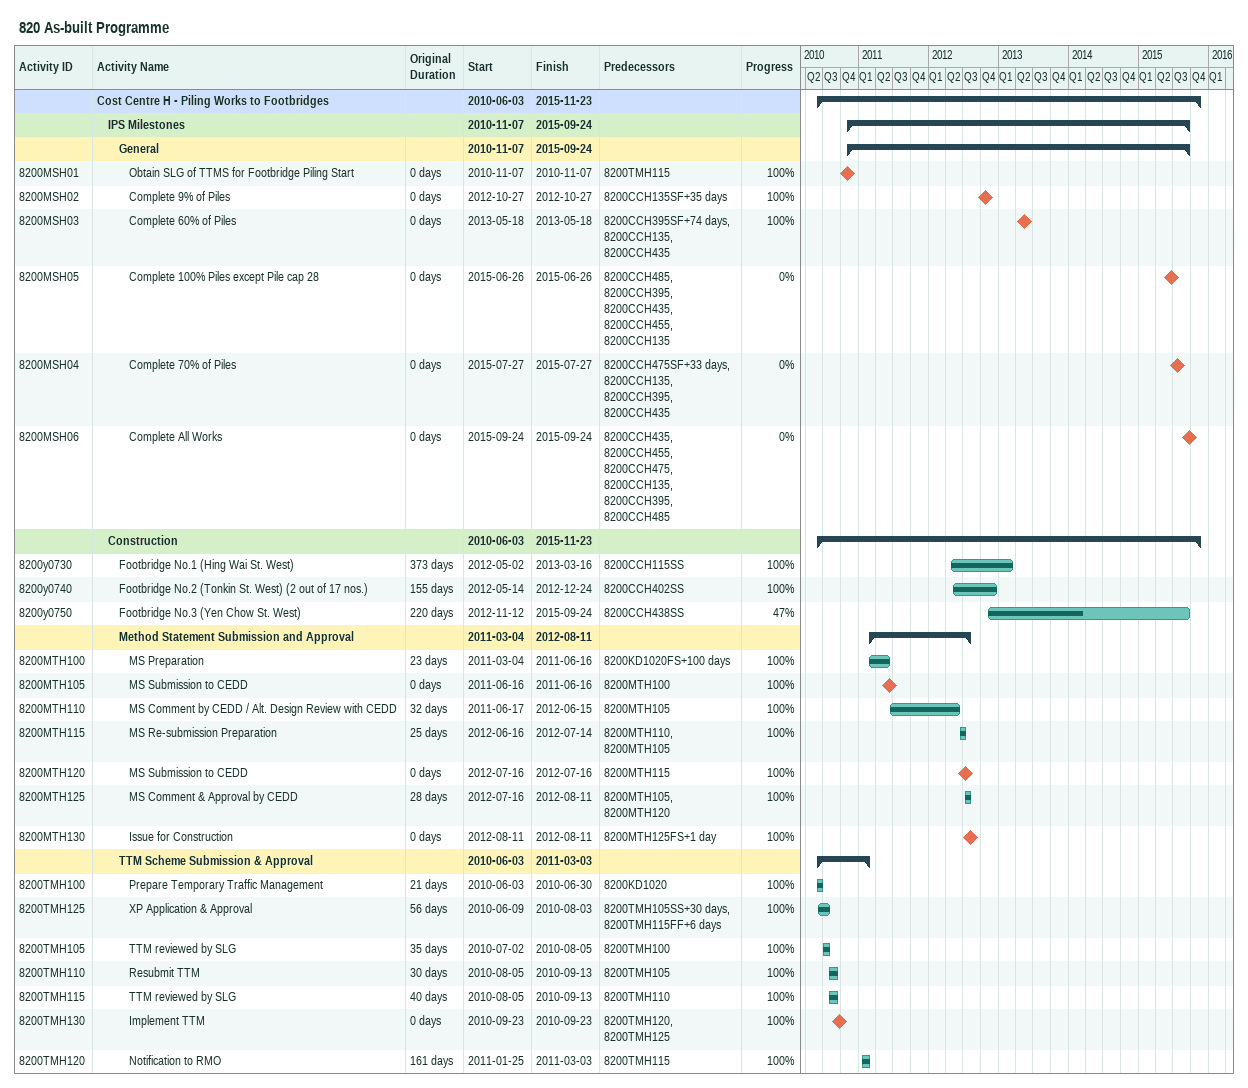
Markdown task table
820 As-built Programme

| ID | Level | Task | Original duration | Start | Finish | Predecessors | % complete |
|---|---|---|---|---|---|---|---|
|  | 1 | **Cost Centre H - Piling Works to Footbridges** |  | 2010-06-03 | 2015-11-23 |  |  |
|  | 2 | **IPS Milestones** |  | 2010-11-07 | 2015-09-24 |  |  |
|  | 3 | **General** |  | 2010-11-07 | 2015-09-24 |  |  |
| 8200MSH01 | 4 | Obtain SLG of TTMS for Footbridge Piling Start | 0d | 2010-11-07 | 2010-11-07 | 8200TMH115 | 100 |
| 8200MSH02 | 4 | Complete 9% of Piles | 0d | 2012-10-27 | 2012-10-27 | 8200CCH135SF+35d | 100 |
| 8200MSH03 | 4 | Complete 60% of Piles | 0d | 2013-05-18 | 2013-05-18 | 8200CCH395SF+74d, 8200CCH135, 8200CCH435 | 100 |
| 8200MSH05 | 4 | Complete 100% Piles except Pile cap 28 | 0d | 2015-06-26 | 2015-06-26 | 8200CCH485, 8200CCH395, 8200CCH435, 8200CCH455, 8200CCH135 | 0 |
| 8200MSH04 | 4 | Complete 70% of Piles | 0d | 2015-07-27 | 2015-07-27 | 8200CCH475SF+33d, 8200CCH135, 8200CCH395, 8200CCH435 | 0 |
| 8200MSH06 | 4 | Complete All Works | 0d | 2015-09-24 | 2015-09-24 | 8200CCH435, 8200CCH455, 8200CCH475, 8200CCH135, 8200CCH395, 8200CCH485 | 0 |
|  | 2 | **Construction** |  | 2010-06-03 | 2015-11-23 |  |  |
| 8200y0730 | 3 | Footbridge No.1 (Hing Wai St. West) | 373d | 2012-05-02 | 2013-03-16 | 8200CCH115SS | 100 |
| 8200y0740 | 3 | Footbridge No.2 (Tonkin St. West) (2 out of 17 nos.) | 155d | 2012-05-14 | 2012-12-24 | 8200CCH402SS | 100 |
| 8200y0750 | 3 | Footbridge No.3 (Yen Chow St. West) | 220d | 2012-11-12 | 2015-09-24 | 8200CCH438SS | 47 |
|  | 3 | **Method Statement Submission and Approval** |  | 2011-03-04 | 2012-08-11 |  |  |
| 8200MTH100 | 4 | MS Preparation | 23d | 2011-03-04 | 2011-06-16 | 8200KD1020FS+100d | 100 |
| 8200MTH105 | 4 | MS Submission to CEDD | 0d | 2011-06-16 | 2011-06-16 | 8200MTH100 | 100 |
| 8200MTH110 | 4 | MS Comment by CEDD / Alt. Design Review with CEDD | 32d | 2011-06-17 | 2012-06-15 | 8200MTH105 | 100 |
| 8200MTH115 | 4 | MS Re-submission Preparation | 25d | 2012-06-16 | 2012-07-14 | 8200MTH110, 8200MTH105 | 100 |
| 8200MTH120 | 4 | MS Submission to CEDD | 0d | 2012-07-16 | 2012-07-16 | 8200MTH115 | 100 |
| 8200MTH125 | 4 | MS Comment & Approval by CEDD | 28d | 2012-07-16 | 2012-08-11 | 8200MTH105, 8200MTH120 | 100 |
| 8200MTH130 | 4 | Issue for Construction | 0d | 2012-08-11 | 2012-08-11 | 8200MTH125FS+1d | 100 |
|  | 3 | **TTM Scheme Submission & Approval** |  | 2010-06-03 | 2011-03-03 |  |  |
| 8200TMH100 | 4 | Prepare Temporary Traffic Management | 21d | 2010-06-03 | 2010-06-30 | 8200KD1020 | 100 |
| 8200TMH125 | 4 | XP Application & Approval | 56d | 2010-06-09 | 2010-08-03 | 8200TMH105SS+30d, 8200TMH115FF+6d | 100 |
| 8200TMH105 | 4 | TTM reviewed by SLG | 35d | 2010-07-02 | 2010-08-05 | 8200TMH100 | 100 |
| 8200TMH110 | 4 | Resubmit TTM | 30d | 2010-08-05 | 2010-09-13 | 8200TMH105 | 100 |
| 8200TMH115 | 4 | TTM reviewed by SLG | 40d | 2010-08-05 | 2010-09-13 | 8200TMH110 | 100 |
| 8200TMH130 | 4 | Implement TTM | 0d | 2010-09-23 | 2010-09-23 | 8200TMH120, 8200TMH125 | 100 |
| 8200TMH120 | 4 | Notification to RMO | 161d | 2011-01-25 | 2011-03-03 | 8200TMH115 | 100 |
